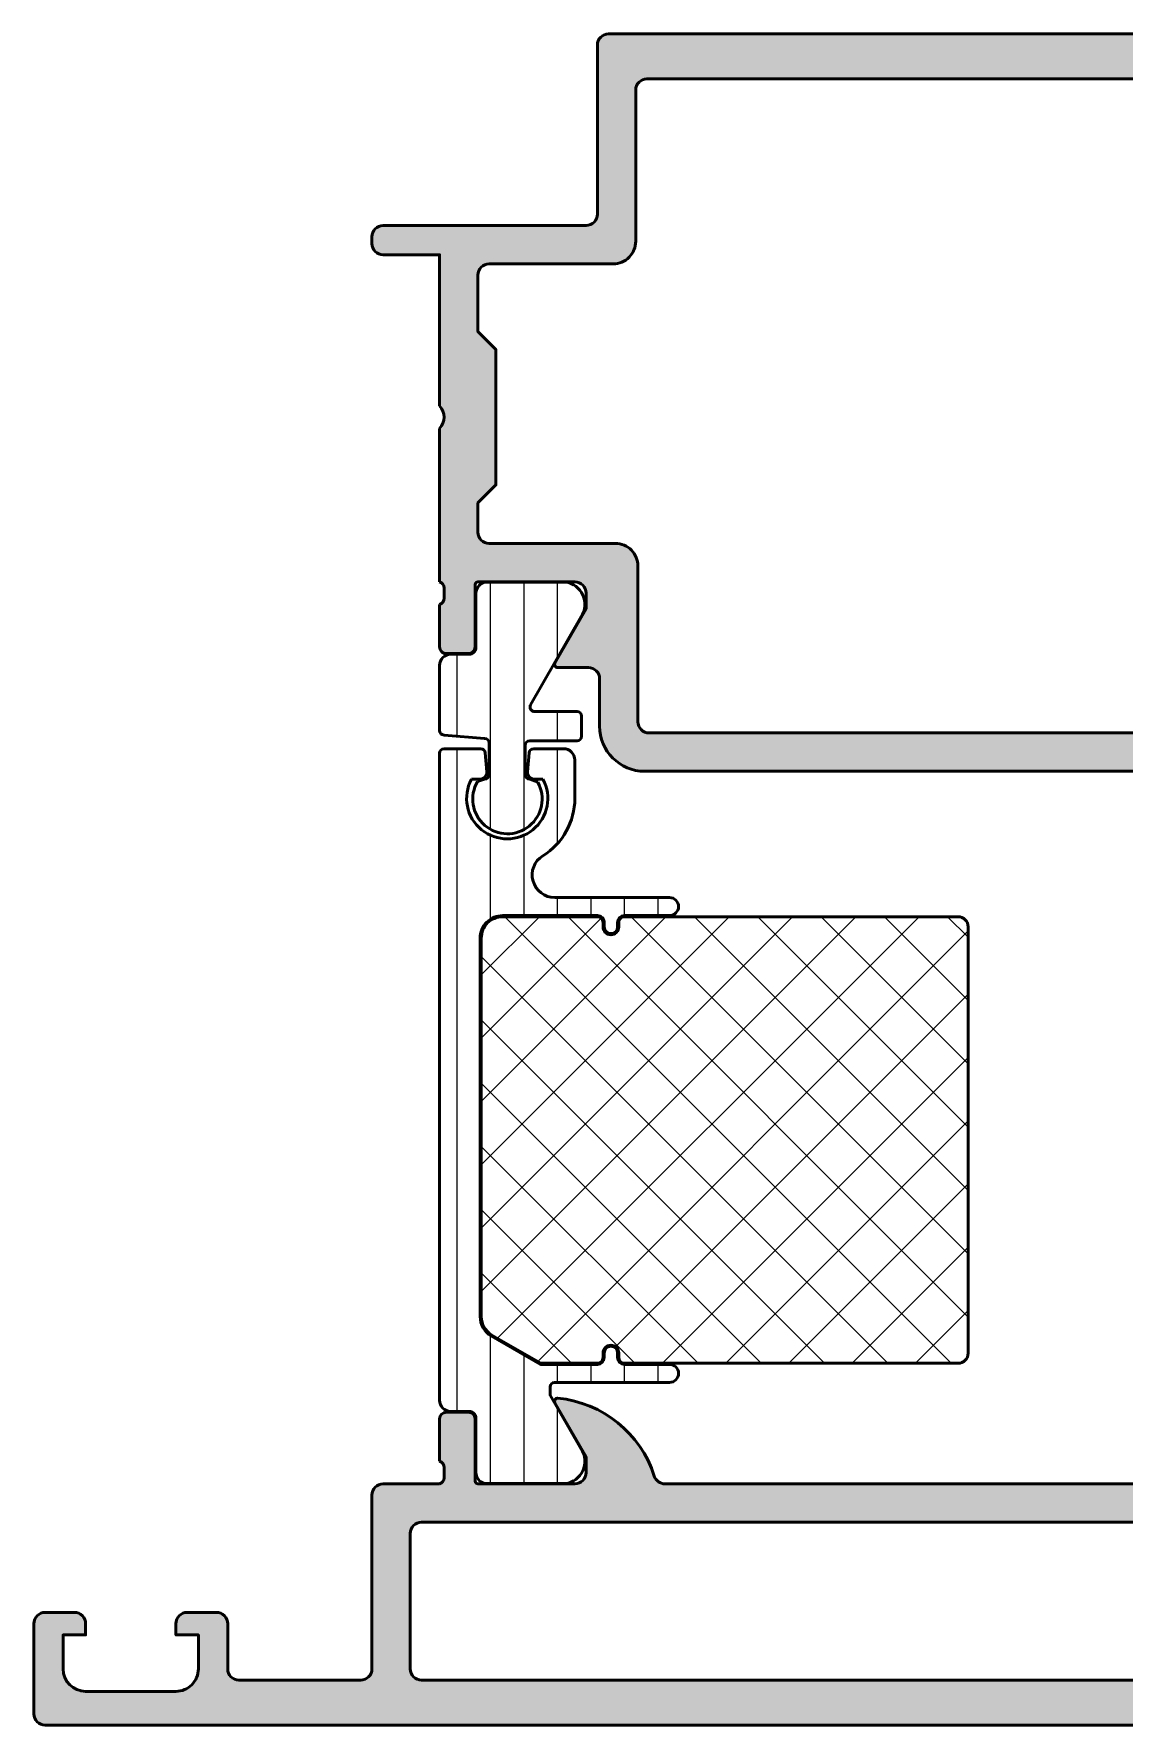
# Model space of a CAD drawing. Extents: x 5 to 103, y 0 to 75.
# Drawn here: x 5 to 53.4, y 0 to 75 of the extents above; entities that cross this region are included whole.
import ezdxf

# ---------------------------------------------------------------- set-up
doc = ezdxf.new("R2010")
doc.units = 0
for name, color, linetype, lineweight in [('0S-Alu contour', 7, 'Continuous', 50), ('0S-Alu hatch', 252, 'Continuous', 25), ('0S-Plastic contour', 254, 'Continuous', 50), ('0S-Plastic hatch', 253, 'Continuous', 25), ('0S-PT contour', 91, 'Continuous', 50), ('0S-PT hatch', 103, 'Continuous', 25)]:
    doc.layers.add(name, color=color, linetype=linetype, lineweight=lineweight)
pattern_1 = [(90, (0, 0), (-1.4859, 0), [])]

# ---------------------------------------------------------------- blocks, each defined once
blk = doc.blocks.new('398150__BE227CD5_5D84_443B_B00A_C9797E81A49F_')
at = {"layer": '0S-Alu hatch'}
h = blk.add_hatch(color=256, dxfattribs=at)
edge = h.paths.add_edge_path()
edge.add_line((20.00026401343152, 66.0000610314205), (20.00026401343143, 65.70002746580934))
edge.add_arc((20.50026401366356, 65.70002746581957), 0.5000000002321201, 180, 269.9982514709477)
edge.add_line((20.50024875486903, 65.20002746582028), (23.00000000000023, 65.20002746582016))
edge.add_line((23.00000000000023, 65.20002746582016), (23.00000000000034, 58.50002936000881))
edge.add_ellipse((22.47497580304791, 58.00002193737366), major_axis=(-0.7250226410780467, 0), ratio=1, start_angle=136.3989482371621, end_angle=223.6019249855907, ccw=False)
edge.add_line((23.00000762035856, 57.50002251648674), (22.99999999875553, 50.69907560280582))
edge.add_ellipse((22.92116355221252, 50.43155501081272), major_axis=(-0.2788950563274118, 0), ratio=1, start_angle=178.8354106259032, end_angle=253.58012358051332, ccw=False)
edge.add_line((23.20000099875554, 50.42588660281435), (23.20000099875553, 49.97229260281433))
edge.add_ellipse((22.92113290311233, 49.96663194333727), major_axis=(-0.2789255417371754, 0), ratio=1, start_angle=106.42459455535851, end_angle=181.1628700728862, ccw=False)
edge.add_line((22.99999999875553, 49.69908860281432), (22.99999999875553, 47.81907760280581))
edge.add_arc((23.29999999875552, 47.81907760280581), 0.2999999999999971, 180, 270.0000000000027)
edge.add_line((23.29999999875554, 47.5190776028058), (24.27997431779832, 47.51907760280581))
edge.add_arc((24.27997431779831, 47.81907760280581), 0.3000000000000043, 270.0000000000027, 360)
edge.add_line((24.57997431779831, 47.81907760280581), (24.5799743177983, 50.57907560280581))
edge.add_ellipse((24.69997431774082, 50.5790756028058), major_axis=(-0.119999999942511, 0), ratio=1, start_angle=270.0000000000017, end_angle=360, ccw=False)
edge.add_line((24.69997431774081, 50.69907560274831), (29.00000000000031, 50.69909644331673))
edge.add_ellipse((29.00001032011099, 50.19910676342771), major_axis=(-0.499989679995526, 0), ratio=1, start_angle=179.9988173777202, end_angle=270.0011826219806, ccw=False)
edge.add_line((29.5, 50.19909644331712), (29.49999999999988, 49.49908423628645))
edge.add_line((29.49999999999988, 49.49908423628645), (28.11175537109273, 47.0945737382387))
edge.add_arc((28.23870596663835, 47.03788335172176), 0.1390332824644127, 155.9366245846284, 266.6097434881934)
edge.add_line((28.2304840087885, 46.89909339155913), (29.59999999875592, 46.89909339155874))
edge.add_ellipse((29.59999999875615, 46.39909339155977), major_axis=(-0.4999999999989626, 0), ratio=1, start_angle=180, end_angle=270.0000000000257, ccw=False)
edge.add_line((30.0999999987551, 46.39909339155979), (30.09999999875603, 44.29876862816139))
edge.add_arc((32.09999999875595, 44.29876862816107), 1.999999999999914, 180, 269.9999999999878)
edge.add_line((32.09999999875552, 42.29876862816116), (68.70000305175542, 42.29876862816077))
edge.add_arc((68.70000305175614, 44.29876862816139), 2.000000000000618, 269.9999999999793, 360)
edge.add_line((70.70000305175677, 44.29876862816139), (70.70000305175678, 46.39909339155868))
edge.add_ellipse((71.20000305175648, 46.39909339155897), major_axis=(-0.4999999999997016, 0), ratio=1, start_angle=270.0000000000456, end_angle=360, ccw=False)
edge.add_line((71.2000030517561, 46.89909339155867), (72.56953430175744, 46.89909339155879))
edge.add_arc((72.56129753257002, 47.0378923476637), 0.1390431392858264, 273.3961299493295, 384.0575019778553)
edge.add_line((72.68826293945314, 47.09457373823826), (71.30001831054585, 49.49908423628612))
edge.add_line((71.30001831054585, 49.49908423628612), (71.30001831054632, 50.19909644332698))
edge.add_ellipse((71.8000030538529, 50.19911170350254), major_axis=(-0.4999847435394639, 0), ratio=1, start_angle=-90.00699432660087, end_angle=0.0017487408159126971, ccw=False)
edge.add_line((71.80006408900441, 50.6990964433166), (76.10002873271398, 50.69907560274825))
edge.add_ellipse((76.10002873271398, 50.57907560274824), major_axis=(-0.1200000000000116, 0), ratio=1, start_angle=180, end_angle=270, ccw=False)
edge.add_line((76.22002873271398, 50.57907560274824), (76.22002873271398, 47.81907760274824))
edge.add_arc((76.52002873271398, 47.81907760274823), 0.2999999999999943, 180, 270)
edge.add_line((76.52002873271398, 47.51907760274824), (77.50000305175676, 47.51907760274824))
edge.add_arc((77.50000305175676, 47.81907760274825), 0.3000000000000078, 270, 360)
edge.add_line((77.80000305175678, 47.81907760274825), (77.80000305175678, 49.69908860275676))
edge.add_ellipse((77.87887014739992, 49.96663194327969), major_axis=(-0.2789255417371315, 0), ratio=1, start_angle=-1.1628700728924741, end_angle=73.57540544464848, ccw=False)
edge.add_line((77.60000205175677, 49.97229260275678), (77.60000205175677, 50.42588660275676))
edge.add_ellipse((77.87883949829981, 50.43155501075514), major_axis=(-0.2788950563274235, 0), ratio=1, start_angle=-73.58012358050843, end_angle=1.16458937409692, ccw=False)
edge.add_line((77.80000305175678, 50.69907560274824), (77.80000305175827, 59.50001525878855))
edge.add_arc((76.80000305164091, 59.50001525878811), 1.000000000117344, 0, 90.00087426481868)
edge.add_line((76.79998779284129, 60.50001525878903), (76.30000305175736, 60.50001525878889))
edge.add_line((76.30000305175736, 60.50001525878889), (76.30000305175794, 58.0000152587889))
edge.add_ellipse((75.29991565428485, 58.00010265625124), major_axis=(-1.000087401291919, 0), ratio=1, start_angle=90.00501389831152, end_angle=179.9949929319336, ccw=False)
edge.add_line((75.30000317096703, 57.00001525878857), (73.99995434284199, 57.00001525878892))
edge.add_ellipse((74.00001314057084, 58.00007405651765), major_axis=(-1.000058799457211, 0), ratio=1, start_angle=0.0033686637580103707, end_angle=89.99663133636528, ccw=False)
edge.add_line((72.99995434284212, 58.00001525878665), (72.99995434284197, 65.00001526018417))
edge.add_ellipse((73.52492478227374, 65.4999836617555), major_axis=(-0.7249568020558169, 0), ratio=1, start_angle=-43.60785378749159, end_angle=43.602621782706706, ccw=False)
edge.add_line((73.00000000000021, 65.99999999929067), (72.99999999999945, 71.9999999999992))
edge.add_ellipse((74.00005492741286, 71.99994507258641), major_axis=(-1.000054928921843, 0), ratio=1, start_angle=270.00314693606, end_angle=359.99685306376585, ccw=False)
edge.add_line((74.00000000000036, 72.99999999999982), (75.30000305175837, 72.9999999999993))
edge.add_ellipse((75.29997722375062, 71.9999741719921), major_axis=(-1.00002582834073, 0), ratio=1, start_angle=180.0014797973691, end_angle=269.9985202023832, ccw=False)
edge.add_line((76.30000305175781, 71.99999999999554), (76.30000305175724, 70.49999999999977))
edge.add_line((76.30000305175724, 70.49999999999977), (76.89999389648327, 70.50000000000027))
edge.add_line((76.89999389648327, 70.50000000000027), (78.00000000000045, 71.6000061035143))
edge.add_line((78.00000000000045, 71.6000061035143), (78, 74.99999999999991))
edge.add_line((78, 74.99999999999991), (30.5002640134316, 74.99999999999973))
edge.add_arc((30.50028493701999, 74.49997907641107), 0.5000209240264388, 90.00239756628012, 179.9976024336429)
edge.add_line((30.00026401343133, 74.50000000000011), (30.00026401343132, 66.99999999999993))
edge.add_ellipse((29.50029453007858, 66.99996948055868), major_axis=(-0.4999694842842396, 0), ratio=1, start_angle=89.9930054588259, end_angle=180.0034974838206, ccw=False)
edge.add_line((29.50023349491744, 66.49999999999997), (20.50026401342632, 66.49999999999923))
edge.add_arc((20.50026401343115, 65.99999999627431), 0.5000000037249209, 90.00000000055367, 179.993005887432)
edge = h.paths.add_edge_path()
edge.add_ellipse((32.20029758276723, 72.499987792968), major_axis=(-0.5000305185099218, 0), ratio=1, start_angle=270.00349684403585, end_angle=359.99650315784504, ccw=False)
edge.add_line((32.20026706518374, 73.00001831054665), (70.80001220309043, 72.99998779317873))
edge.add_ellipse((70.80004272253701, 72.50001830961585), major_axis=(-0.499969484494379, 0), ratio=1, start_angle=179.9930054594119, end_angle=270.0034974844233, ccw=False)
edge.add_line((71.3000122033059, 72.49995727445986), (71.30001220703129, 56.8000106811515))
edge.add_arc((72.80001220703072, 56.8000106811515), 1.499999999999431, 180, 270.0000000000005)
edge.add_line((72.80001220703073, 55.30001068115208), (75.3000030517578, 55.30001068115208))
edge.add_ellipse((75.30000305175776, 54.80001068115246), major_axis=(-0.4999999999996101, 0), ratio=1, start_angle=180, end_angle=269.9999999999951, ccw=False)
edge.add_line((75.80000305175736, 54.80001068115242), (75.80000305175713, 52.89909644331646))
edge.add_ellipse((75.30000305175753, 52.89909644331646), major_axis=(-0.499999999999595, 0), ratio=1, start_angle=90.00000000000807, end_angle=180, ccw=False)
edge.add_line((75.3000030517576, 52.39909644331686), (70.00092949662229, 52.39909644331677))
edge.add_arc((70.0009274475944, 51.39818730625994), 1.000909137058925, 89.99988270598647, 180.0001172906019)
edge.add_line((69.00001831053758, 51.39818525722986), (69.00000305175676, 44.49874116234029))
edge.add_ellipse((68.49999232068394, 44.49878241257775), major_axis=(-0.5000107327743628, 0), ratio=1, start_angle=90.0012296638372, end_angle=179.9952731724382, ccw=False)
edge.add_line((68.50000305175561, 43.99877167991855), (32.29999795146663, 43.99877167991837))
edge.add_ellipse((32.30000868249468, 44.49878036523894), major_axis=(-0.5000086854357254, 0), ratio=1, start_angle=0.004726827561796654, end_angle=89.9987703361254, ccw=False)
edge.add_line((31.79999999876049, 44.49873911517028), (31.79998473998023, 51.39909744789301))
edge.add_arc((30.80001000428273, 51.3990762505277), 0.9999747359221768, 0.0012145502538139, 90.0014491386028)
edge.add_line((30.79998471268178, 52.39905098613004), (25.20000326079588, 52.4003497470638))
edge.add_ellipse((25.20000326079586, 52.90034974706365), major_axis=(-0.4999999999998508, 0), ratio=1, start_angle=0, end_angle=90.00000000000318, ccw=False)
edge.add_line((24.70000326079599, 52.9003497470636), (24.70000326079591, 54.20001458147684))
edge.add_line((24.70000326079591, 54.20001458147684), (25.50000762035859, 55.00001894103898))
edge.add_line((25.50000762035859, 55.00001894103898), (25.50000762035862, 61.00002493940139))
edge.add_line((25.50000762035862, 61.00002493940139), (24.70000326079619, 61.80002929896392))
edge.add_line((24.70000326079619, 61.80002929896392), (24.70001455071077, 64.30001325213192))
edge.add_ellipse((25.20001455071042, 64.30001220703029), major_axis=(-0.5000000000007426, 0), ratio=1, start_angle=270.00000000014654, end_angle=359.9998802401752, ccw=False)
edge.add_line((25.20001455070914, 64.80001220703103), (30.70026706512218, 64.8000122069622))
edge.add_arc((30.70027874519627, 65.80000052695526), 0.9999883200612565, 269.9993307732334, 360.000669226757)
edge.add_line((31.70026706518931, 65.80001220703147), (31.70026706518858, 72.50001831053508))
at = {"layer": '0S-Alu contour', "color": 7}
for points in [[(30.00026401343133, 74.50000000000011), (30.00026401343132, 66.99999999999993)], [(76.30000305175781, 71.99999999999554), (76.30000305175724, 70.49999999999977), (76.89999389648327, 70.50000000000027), (78.00000000000045, 71.6000061035143), (78, 74.99999999999991), (30.5002640134316, 74.99999999999973)], [(32.20026706518374, 73.00001831054665), (70.80001220309043, 72.99998779317873)], [(31.70026706518931, 65.80001220703147), (31.70026706518858, 72.50001831053508)], [(29.50023349491744, 66.49999999999997), (20.50026401342632, 66.49999999999923)], [(20.00026401343152, 66.0000610314205), (20.00026401343143, 65.70002746580934)], [(20.50024875486903, 65.20002746582028), (23.00000000000023, 65.20002746582016), (23.00000000000034, 58.50002936000881)], [(25.20001455070914, 64.80001220703103), (30.70026706512218, 64.8000122069622)], [(24.70000326079599, 52.9003497470636), (24.70000326079591, 54.20001458147684), (25.50000762035859, 55.00001894103898), (25.50000762035862, 61.00002493940139), (24.70000326079619, 61.80002929896392), (24.70001455071077, 64.30001325213192)], [(23.00000762035856, 57.50002251648674), (22.99999999875553, 50.69907560280582)], [(30.79998471268178, 52.39905098613004), (25.20000326079588, 52.4003497470638)], [(31.79999999876049, 44.49873911517028), (31.79998473998023, 51.39909744789301)], [(23.20000099875554, 50.42588660281435), (23.20000099875553, 49.97229260281433)], [(24.57997431779831, 47.81907760280581), (24.5799743177983, 50.57907560280581)], [(24.69997431774081, 50.69907560274831), (29.00000000000031, 50.69909644331673)], [(22.99999999875553, 49.69908860281432), (22.99999999875553, 47.81907760280581)], [(29.5, 50.19909644331712), (29.49999999999988, 49.49908423628645), (28.11175537109273, 47.0945737382387)], [(23.29999999875554, 47.5190776028058), (24.27997431779832, 47.51907760280581)], [(28.2304840087885, 46.89909339155913), (29.59999999875592, 46.89909339155874)], [(30.0999999987551, 46.39909339155979), (30.09999999875603, 44.29876862816139)], [(68.50000305175561, 43.99877167991855), (32.29999795146663, 43.99877167991837)], [(32.09999999875552, 42.29876862816116), (68.70000305175542, 42.29876862816077)]]:
    blk.add_lwpolyline(points, dxfattribs=at)
for centre, radius, start, end in [((30.50028493701999, 74.49997907641107), 0.5000209240264388, 90.00239756628012, 179.9976024336429), ((20.50026401343115, 65.99999999627431), 0.5000000037249209, 90.00000000055367, 179.993005887432), ((20.50026401366356, 65.70002746581957), 0.5000000002321201, 180, 269.9982514709477), ((30.70027874519627, 65.80000052695526), 0.9999883200612565, 269.9993307732334, 0.0006692267570559), ((30.80001000428273, 51.3990762505277), 0.9999747359221768, 0.0012145502538139, 90.0014491386028), ((23.29999999875552, 47.81907760280581), 0.2999999999999971, 180, 270.0000000000027), ((24.27997431779831, 47.81907760280581), 0.3000000000000043, 270.0000000000027, 0), ((28.23870596663835, 47.03788335172176), 0.1390332824644127, 155.9366245846284, 266.6097434881934), ((32.09999999875595, 44.29876862816107), 1.999999999999914, 180, 269.9999999999878)]:
    blk.add_arc(centre, radius, start, end, dxfattribs=at)
at = {"layer": '0S-Alu contour', "color": 7, "extrusion": (0, 0, -1)}
for centre, radius, start, end in [((-32.20029758276723, 72.499987792968), 0.5000305185099218, 0.003496842154942, 89.99650315596416), ((-29.50029453007858, 66.99996948055868), 0.4999694842842396, 179.9965025161794, 270.0069945411741), ((-25.20001455071042, 64.30001220703029), 0.5000000000007426, 0.0001197598248263, 89.99999999985344), ((-22.47497580304791, 58.00002193737366), 0.7250226410780467, 136.3980750144093, 223.6010517628379), ((-25.20000326079586, 52.90034974706365), 0.4999999999998508, 269.9999999999968, 0), ((-22.92116355221252, 50.43155501081272), 0.2788950563274118, 106.4198764194867, 181.1645893740969), ((-24.69997431774082, 50.5790756028058), 0.119999999942511, 0, 89.99999999999831), ((-29.00001032011099, 50.19910676342771), 0.499989679995526, 89.99881737801938, 180.0011826222798), ((-22.92113290311233, 49.96663194333727), 0.2789255417371754, 178.8371299271138, 253.5754054446415), ((-29.59999999875615, 46.39909339155977), 0.4999999999989626, 89.99999999997434, 180), ((-32.30000868249468, 44.49878036523894), 0.5000086854357254, 270.0012296638746, 359.9952731724382)]:
    blk.add_arc(centre, radius, start, end, dxfattribs=at)
blk = doc.blocks.new('284683__8B90F29C_3190_4633_B535_86BAB5C38023___64503A20_E219_4290_AE89_2E7B5799825A_')
at = {"layer": '0S-Plastic hatch'}
h = blk.add_hatch(dxfattribs=at)
h.set_pattern_fill('ANSI31', color=256, scale=0.4680000000000001, angle=45, style=0)
h.set_pattern_definition(pattern_1)
edge = h.paths.add_edge_path()
edge.add_line((22.99996948242178, 46.99000289441434), (22.99996948242178, 44.10749724866238))
edge.add_arc((23.20037349366977, 44.10788902240662), 0.2004043941907311, 180.1120085038914, 269.8836202750908)
edge.add_line((23.19996643066396, 43.90748504163113), (24.99996948242177, 43.749983820928))
edge.add_ellipse((24.9995652249761, 43.54958264549861), major_axis=(-0.2004015831713085, 0), ratio=1, start_angle=180.1112080115199, end_angle=269.8844207674584, ccw=False)
edge.add_line((25.19996643066396, 43.54997161389674), (25.19996643066396, 42.14997581006374))
edge.add_ellipse((24.99956244046832, 42.15036757813821), major_axis=(-0.2004043731273366, 0), ratio=1, start_angle=90.11419246348919, end_angle=179.8879931053353, ccw=False)
edge.add_line((24.99996185302725, 41.9499636030325), (24.68817892375893, 41.85180262913974))
edge.add_arc((26.01004976424742, 41.0643418485634), 1.538647782918374, 149.2170288686111, 389.0626318902398)
edge.add_line((27.35496520996081, 41.81176371321626), (26.99996948242178, 41.9499636030325))
edge.add_ellipse((27.00036607425718, 42.15036475752227), major_axis=(-0.2004015469149841, 0), ratio=1, start_angle=0.11120204489219532, end_angle=89.8866123862843, ccw=False)
edge.add_line((26.79996490478506, 42.14997581006374), (26.79996490478506, 43.44999602795925))
edge.add_ellipse((27.00032706946264, 43.44961552428631), major_axis=(-0.200362525980616, 0), ratio=1, start_angle=270.1044375530914, end_angle=359.89119089237767, ccw=False)
edge.add_line((26.99996185302725, 43.64997771741238), (29.09996032714835, 43.64997771741238))
edge.add_arc((29.09956373531296, 43.85037887190214), 0.2004015469149663, 270.1133876137158, 359.8887979551078)
edge.add_line((29.29996490478506, 43.84998992444361), (29.29996490478506, 44.74998382092801))
edge.add_arc((29.09954278119066, 44.74957392014649), 0.2004225427558994, 0.1171804371410508, 89.88063399403912)
edge.add_line((29.09996032714834, 44.94999602795926), (27.21239518426612, 44.94999602795926))
edge.add_ellipse((27.21239518426611, 45.14999602795926), major_axis=(-0.2000000000000028, 0), ratio=1, start_angle=-29.879840183826104, end_angle=90.00000000000102, ccw=False)
edge.add_line((27.03898076611451, 45.24963256531951), (29.28545098052124, 49.15954689441433))
edge.add_arc((28.44419833152989, 49.70018181969148), 0.9999960709244813, 327.2729839001592, 441.8183919481002)
edge.add_line((28.58650898052125, 50.68999989441434), (25.1099674824215, 50.69000000000021))
edge.add_arc((25.10996484279643, 50.19000402256159), 0.4999959774455975, 89.99969751881494, 180.0003024817733)
edge.add_line((24.6099688653578, 50.19000138293139), (24.6103008100157, 47.79004449382738))
edge.add_ellipse((24.31030081288525, 47.79000300000021), major_axis=(-0.3000000000000154, 0), ratio=1, start_angle=90.00000746561977, end_angle=180.0079247372928, ccw=False)
edge.add_line((24.31030085197515, 47.4900030000002), (23.49996941727197, 47.49000289441433))
edge.add_arc((23.49996948242178, 46.99000289441434), 0.5, 90.00000746561778, 180)
at = {"layer": '0S-Plastic contour', "color": 7}
for points in [[(28.58650898052125, 50.68999989441434), (25.1099674824215, 50.69000000000021)], [(24.6099688653578, 50.19000138293139), (24.6103008100157, 47.79004449382738)], [(27.03898076611451, 45.24963256531951), (29.28545098052124, 49.15954689441433)], [(24.31030085197515, 47.4900030000002), (23.49996941727197, 47.49000289441433)], [(22.99996948242178, 46.99000289441434), (22.99996948242178, 44.10749724866238)], [(29.09996032714834, 44.94999602795926), (27.21239518426612, 44.94999602795926)], [(29.29996490478506, 43.84998992444361), (29.29996490478506, 44.74998382092801)], [(23.19996643066396, 43.90748504163113), (24.99996948242177, 43.749983820928)], [(25.19996643066396, 43.54997161389674), (25.19996643066396, 42.14997581006374)], [(26.99996185302725, 43.64997771741238), (29.09996032714835, 43.64997771741238)], [(26.79996490478506, 42.14997581006374), (26.79996490478506, 43.44999602795925)], [(24.99996185302725, 41.9499636030325), (24.68817892375893, 41.85180262913974)], [(27.35496520996081, 41.81176371321626), (26.99996948242178, 41.9499636030325)]]:
    blk.add_lwpolyline(points, dxfattribs=at)
for centre, radius, start, end in [((25.10996484279643, 50.19000402256159), 0.4999959774455975, 89.99969751881494, 180.0003024817733), ((28.44419833152989, 49.70018181969148), 0.9999960709244813, 327.2729839001592, 81.81839194810021), ((23.49996948242178, 46.99000289441434), 0.5, 90.00000746561778, 180), ((29.09954278119066, 44.74957392014649), 0.2004225427558994, 0.1171804371410508, 89.88063399403912), ((23.20037349366977, 44.10788902240662), 0.2004043941907311, 180.1120085038914, 269.8836202750908), ((29.09956373531296, 43.85037887190214), 0.2004015469149663, 270.1133876137158, 359.8887979551078), ((26.01004976424742, 41.0643418485634), 1.538647782918374, 149.2170288686111, 29.06263189023981)]:
    blk.add_arc(centre, radius, start, end, dxfattribs=at)
at = {"layer": '0S-Plastic contour', "color": 7, "extrusion": (0, 0, -1)}
for centre, radius, start, end in [((-24.31030081288525, 47.79000300000021), 0.3000000000000154, 179.9920752627072, 269.9999925343802), ((-27.21239518426611, 45.14999602795926), 0.2000000000000028, 269.999999999999, 29.87984018382617), ((-24.9995652249761, 43.54958264549861), 0.2004015831713085, 90.1155792325416, 179.8887919884801), ((-27.00032706946264, 43.44961552428631), 0.200362525980616, 0.1088091076223094, 89.89556244690863), ((-24.99956244046832, 42.15036757813821), 0.2004043731273366, 180.1120068946648, 269.8858075365108), ((-27.00036607425718, 42.15036475752227), 0.2004015469149841, 270.1133876137157, 359.8887979551078)]:
    blk.add_arc(centre, radius, start, end, dxfattribs=at)
blk = doc.blocks.new('284683__E0001336_C5BB_4338_B79D_D0490E24EF05___F64F37DA_EC9A_44CD_A335_EDD58C76E3D9_')
at = {"layer": '0S-Plastic hatch'}
h = blk.add_hatch(dxfattribs=at)
h.set_pattern_fill('ANSI31', color=256, scale=0.4680000000000001, angle=45, style=0)
h.set_pattern_definition(pattern_1)
edge = h.paths.add_edge_path()
edge.add_line((22.99996337890298, 43.09995264472375), (22.99996949735026, 14.4099968933767))
edge.add_arc((23.49996949735027, 14.40999700000718), 0.4999999999999983, 180.0000121943268, 269.9999999999984)
edge.add_line((23.49996949735025, 13.90999700000718), (24.3103008157551, 13.90999700000718))
edge.add_ellipse((24.31030081575511, 13.60999700000719), major_axis=(-0.2999999999999847, 0), ratio=1, start_angle=180, end_angle=270.00000000000205, ccw=False)
edge.add_line((24.6103008157551, 13.60999700000718), (24.60996886535807, 11.20999861707087))
edge.add_arc((25.10996484279667, 11.20999597744579), 0.4999959774455815, 179.9996975182267, 270.0003024811883)
edge.add_line((25.10996748242177, 10.71000000000718), (28.58650898052123, 10.71000000000718))
edge.add_arc((28.44419833152989, 11.69981807473003), 0.9999960709244718, 278.181608051899, 392.7270160998406)
edge.add_line((29.28545098052124, 12.24045300000718), (27.8999725341796, 14.64017239078969))
edge.add_line((27.8999725341796, 14.64017239078969), (27.8999725341796, 14.99996490500277))
edge.add_ellipse((28.09997253417959, 14.99996490500283), major_axis=(-0.1999999999999886, 0), ratio=1, start_angle=270.00000000001626, end_angle=360, ccw=False)
edge.add_line((28.09997253417953, 15.19996490500282), (33.19996032714835, 15.19996490500284))
edge.add_arc((33.19996032714835, 15.5999588014872), 0.3999938964843608, 270, 450)
edge.add_line((33.19996032714835, 15.99995269797157), (31.19995727539049, 15.99995269797168))
edge.add_ellipse((31.19995727539051, 16.29995269797166), major_axis=(-0.2999999999999794, 0), ratio=1, start_angle=0, end_angle=89.99999999999528, ccw=False)
edge.add_line((30.89995727539053, 16.29995269797166), (30.89995727539053, 16.4999526979716))
edge.add_arc((30.59996185302725, 16.49995269797148), 0.2999954223632812, 0, 180)
edge.add_line((30.29996643066397, 16.49995269797148), (30.29996643066397, 16.29995269797164))
edge.add_ellipse((29.99996643066385, 16.29995269797158), major_axis=(-0.300000000000125, 0), ratio=1, start_angle=90.00000000001091, end_angle=180, ccw=False)
edge.add_line((29.99996643066391, 15.99995269797145), (27.4737487792969, 15.99995269797156))
edge.add_line((27.4737487792969, 15.99995269797156), (25.30004577636714, 17.25468444556629))
edge.add_ellipse((25.8000520520856, 18.12079275910165), major_axis=(-1.000074940458416, 0), ratio=1, start_angle=0.0011141101646217066, end_angle=60.002063636111586, ccw=False)
edge.add_line((24.79997711181625, 18.12077331275383), (24.79996450176122, 34.8999760309024))
edge.add_ellipse((25.79996450176073, 34.89997711203409), major_axis=(-1.00000000000009, 0), ratio=1, start_angle=-89.99999999999488, end_angle=6.194420529936906e-05, ccw=False)
edge.add_line((25.79996450176064, 35.89997711203418), (29.99996643066391, 35.89997711203395))
edge.add_ellipse((29.99996643066398, 35.59997711203396), major_axis=(-0.2999999999999971, 0), ratio=1, start_angle=180, end_angle=270.00000000001353, ccw=False)
edge.add_line((30.29996643066397, 35.59997711203396), (30.29996643066397, 35.39997711203407))
edge.add_arc((30.59996185302725, 35.39997711203407), 0.2999954223632812, 180, 360)
edge.add_line((30.89995727539053, 35.39997711203407), (30.89995727539053, 35.59997711203394))
edge.add_ellipse((31.19995727539072, 35.59997711203388), major_axis=(-0.3000000000001854, 0), ratio=1, start_angle=270.0000000000007, end_angle=360, ccw=False)
edge.add_line((31.19995727539072, 35.89997711203407), (33.19996032714835, 35.89997711203398))
edge.add_arc((33.19996032714835, 36.2999710085184), 0.3999938964844105, 270, 450)
edge.add_line((33.19996032714835, 36.69996490500281), (28.10715342860033, 36.69996490500281))
edge.add_ellipse((28.10715342860031, 37.69996490500276), major_axis=(-0.999999999999943, 0), ratio=1, start_angle=-58.211669356389905, end_angle=90.00000000000102, ccw=False)
edge.add_arc((26.00002267645361, 41.0999649040261), 3.000000000000184, 301.7883306436116, 360.0039970867418)
edge.add_line((29.00002266915362, 41.10017419099833), (28.99996337890627, 42.79995269797152))
edge.add_arc((28.4999633789061, 42.79995269797146), 0.5000000000001564, 0, 90.00000000000487)
edge.add_line((28.49996337890606, 43.29995269797162), (27.17394800742169, 43.29995269797161))
edge.add_arc((27.17394800742169, 43.09995269797162), 0.2000000000000032, 90, 174.999843447359)
edge.add_line((26.97470911543224, 43.1173843909134), (26.90110504091876, 42.27611244441566))
edge.add_arc((27.19996337890301, 42.24996490500294), 0.3000000000000682, 174.9998434473521, 270.0000000000027)
edge.add_line((27.19996337890302, 41.94996490500287), (27.58668584119277, 41.94996490500281))
edge.add_ellipse((26.0000226764538, 41.09996490402614), major_axis=(-1.799999999999962, 0), ratio=1, start_angle=-28.17864277579929, end_angle=208.1786427757992, ccw=False)
edge.add_line((24.41335951171482, 41.94996490500281), (24.79996337890303, 41.94996490500293))
edge.add_arc((24.79996337890309, 42.24996490500298), 0.300000000000039, 269.9999999999891, 365.0001565526376)
edge.add_line((25.0988217168873, 42.27611244441564), (25.02521764237395, 43.11738439091334))
edge.add_arc((24.82597875038428, 43.09995269797141), 0.2000000000002302, 5.000156552674131, 90.00000000000813)
edge.add_line((24.82597875038425, 43.29995269797165), (23.19996337890302, 43.29995269797164))
edge.add_arc((23.19996337890301, 43.09995269797161), 0.2000000000000384, 89.99999999999594, 179.9999847272327)
at = {"layer": '0S-Plastic contour', "color": 7}
for points in [[(22.99996337890298, 43.09995264472375), (22.99996949735026, 14.4099968933767)], [(24.82597875038425, 43.29995269797165), (23.19996337890302, 43.29995269797164)], [(25.0988217168873, 42.27611244441564), (25.02521764237395, 43.11738439091334)], [(26.97470911543224, 43.1173843909134), (26.90110504091876, 42.27611244441566)], [(28.49996337890606, 43.29995269797162), (27.17394800742169, 43.29995269797161)], [(29.00002266915362, 41.10017419099833), (28.99996337890627, 42.79995269797152)], [(24.41335951171482, 41.94996490500281), (24.79996337890303, 41.94996490500293)], [(27.19996337890302, 41.94996490500287), (27.58668584119277, 41.94996490500281)], [(33.19996032714835, 36.69996490500281), (28.10715342860033, 36.69996490500281)], [(25.79996450176064, 35.89997711203418), (29.99996643066391, 35.89997711203395)], [(30.29996643066397, 35.59997711203396), (30.29996643066397, 35.39997711203407)], [(30.89995727539053, 35.39997711203407), (30.89995727539053, 35.59997711203394)], [(31.19995727539072, 35.89997711203407), (33.19996032714835, 35.89997711203398)], [(24.79997711181625, 18.12077331275383), (24.79996450176122, 34.8999760309024)], [(29.99996643066391, 15.99995269797145), (27.4737487792969, 15.99995269797156), (25.30004577636714, 17.25468444556629)], [(30.29996643066397, 16.49995269797148), (30.29996643066397, 16.29995269797164)], [(30.89995727539053, 16.29995269797166), (30.89995727539053, 16.4999526979716)], [(33.19996032714835, 15.99995269797157), (31.19995727539049, 15.99995269797168)], [(28.09997253417953, 15.19996490500282), (33.19996032714835, 15.19996490500284)], [(29.28545098052124, 12.24045300000718), (27.8999725341796, 14.64017239078969), (27.8999725341796, 14.99996490500277)], [(23.49996949735025, 13.90999700000718), (24.3103008157551, 13.90999700000718)], [(24.6103008157551, 13.60999700000718), (24.60996886535807, 11.20999861707087)], [(25.10996748242177, 10.71000000000718), (28.58650898052123, 10.71000000000718)]]:
    blk.add_lwpolyline(points, dxfattribs=at)
for centre, radius, start, end in [((23.19996337890301, 43.09995269797161), 0.2000000000000384, 89.99999999999594, 179.9999847272327), ((24.82597875038428, 43.09995269797141), 0.2000000000002302, 5.000156552674131, 90.00000000000813), ((27.17394800742169, 43.09995269797162), 0.2000000000000032, 90, 174.999843447359), ((28.4999633789061, 42.79995269797146), 0.5000000000001564, 0, 90.00000000000487), ((24.79996337890309, 42.24996490500298), 0.300000000000039, 269.9999999999891, 5.000156552637641), ((27.19996337890301, 42.24996490500294), 0.3000000000000682, 174.9998434473521, 270.0000000000027), ((26.00002267645361, 41.0999649040261), 3.000000000000184, 301.7883306436116, 0.0039970867418171), ((33.19996032714835, 36.2999710085184), 0.3999938964844105, 270, 90), ((30.59996185302725, 35.39997711203407), 0.2999954223632812, 180, 0), ((30.59996185302725, 16.49995269797148), 0.2999954223632812, 0, 180), ((33.19996032714835, 15.5999588014872), 0.3999938964843608, 270, 90), ((23.49996949735027, 14.40999700000718), 0.4999999999999983, 180.0000121943268, 269.9999999999984), ((28.44419833152989, 11.69981807473003), 0.9999960709244718, 278.181608051899, 32.72701609984063), ((25.10996484279667, 11.20999597744579), 0.4999959774455815, 179.9996975182267, 270.0003024811883)]:
    blk.add_arc(centre, radius, start, end, dxfattribs=at)
at = {"layer": '0S-Plastic contour', "color": 7, "extrusion": (0, 0, -1)}
for centre, radius, start, end in [((-26.0000226764538, 41.09996490402614), 1.799999999999962, 151.8213572242008, 28.1786427757992), ((-28.10715342860031, 37.69996490500276), 0.999999999999943, 269.999999999999, 58.21166935638991), ((-25.79996450176073, 34.89997711203409), 1.00000000000009, 359.9999380557947, 89.99999999999491), ((-29.99996643066398, 35.59997711203396), 0.2999999999999971, 89.99999999998644, 180), ((-31.19995727539072, 35.59997711203388), 0.3000000000001854, 0, 89.99999999999935), ((-25.8000520520856, 18.12079275910165), 1.000074940458416, 299.9979363638884, 359.9988858898354), ((-29.99996643066385, 16.29995269797158), 0.300000000000125, 180, 269.9999999999891), ((-31.19995727539051, 16.29995269797166), 0.2999999999999794, 270.0000000000047, 0), ((-28.09997253417959, 14.99996490500283), 0.1999999999999886, 0, 89.99999999998371), ((-24.31030081575511, 13.60999700000719), 0.2999999999999847, 89.99999999999797, 180)]:
    blk.add_arc(centre, radius, start, end, dxfattribs=at)
blk = doc.blocks.new('382690__D091BBBF_0391_44F0_8E00_7DAC95650E65_')
at = {"layer": '0S-PT hatch'}
h = blk.add_hatch(dxfattribs=at)
h.set_pattern_fill('ANSI37', color=256, scale=0.625, angle=90, style=0)
h.set_pattern_definition([(135, (0, 0), (-1.403165018917055, -1.403165018917055), []), (225, (0, 0), (1.403165018917055, -1.403165018917055), [])])
edge = h.paths.add_edge_path()
edge.add_line((46.44995574951174, 35.39997711203384), (46.44995574956599, 16.49995502965846))
edge.add_ellipse((45.99993359742471, 16.49997485000388), major_axis=(-0.4500221525777539, 0), ratio=1, start_angle=90.00282035246659, end_angle=179.9974765193581, ccw=False)
edge.add_line((45.99995574951162, 16.04995269797134), (31.1999572753906, 16.04995269797145))
edge.add_ellipse((31.19995727539063, 16.29995269797143), major_axis=(-0.2499999999999787, 0), ratio=1, start_angle=0, end_angle=89.99999999999511, ccw=False)
edge.add_line((30.94995727539064, 16.29995269797143), (30.94995727539064, 16.49995269797145))
edge.add_arc((30.59996185302731, 16.49995269797145), 0.3499954223633352, 0, 180)
edge.add_line((30.24996643066398, 16.49995269797145), (30.24996643066398, 16.29995269797152))
edge.add_ellipse((29.9999664306639, 16.29995269797153), major_axis=(-0.2500000000000746, 0), ratio=1, start_angle=90.0000000000008, end_angle=180, ccw=False)
edge.add_line((29.99996643066391, 16.04995269797145), (27.48714386960768, 16.04995269797145))
edge.add_line((27.48714386960768, 16.04995269797145), (25.32504421675849, 17.29798661615845))
edge.add_ellipse((25.80005124265938, 18.12079229175915), major_axis=(-0.9500741310318561, 0), ratio=1, start_angle=0.0011422939418821443, end_angle=60.00209181991471, ccw=False)
edge.add_line((24.84997711181634, 18.12077335033042), (24.84996450176119, 34.89997608495894))
edge.add_ellipse((25.79996450176063, 34.89997711203397), major_axis=(-0.9499999999999861, 0), ratio=1, start_angle=-90.00000000000188, end_angle=6.194420529936906e-05, ccw=False)
edge.add_line((25.79996450176066, 35.84997711203396), (29.999966430664, 35.84997711203396))
edge.add_ellipse((29.99996643066391, 35.59997711203389), major_axis=(-0.250000000000071, 0), ratio=1, start_angle=180, end_angle=269.999999999978, ccw=False)
edge.add_line((30.24996643066398, 35.59997711203388), (30.24996643066409, 35.39997711203395))
edge.add_arc((30.59996185302731, 35.39997711203395), 0.3499954223632216, 180, 360)
edge.add_line((30.94995727539053, 35.39997711203395), (30.94995727539053, 35.59997711203398))
edge.add_ellipse((31.19995727539051, 35.59997711203386), major_axis=(-0.2499999999999822, 0), ratio=1, start_angle=269.99999999997965, end_angle=360, ccw=False)
edge.add_line((31.1999572753906, 35.84997711203384), (45.99995341782461, 35.84997711208832))
edge.add_ellipse((45.99993359747914, 35.39995495994698), major_axis=(-0.4500221525778107, 0), ratio=1, start_angle=180.002820352431, end_angle=269.9974765194605, ccw=False)
at = {"layer": '0S-PT contour', "color": 7}
for points in [[(25.79996450176066, 35.84997711203396), (29.999966430664, 35.84997711203396)], [(30.24996643066398, 35.59997711203388), (30.24996643066409, 35.39997711203395)], [(30.94995727539053, 35.39997711203395), (30.94995727539053, 35.59997711203398)], [(31.1999572753906, 35.84997711203384), (45.99995341782461, 35.84997711208832)], [(46.44995574951174, 35.39997711203384), (46.44995574956599, 16.49995502965846)], [(24.84997711181634, 18.12077335033042), (24.84996450176119, 34.89997608495894)], [(29.99996643066391, 16.04995269797145), (27.48714386960768, 16.04995269797145), (25.32504421675849, 17.29798661615845)], [(30.24996643066398, 16.49995269797145), (30.24996643066398, 16.29995269797152)], [(30.94995727539064, 16.29995269797143), (30.94995727539064, 16.49995269797145)], [(45.99995574951162, 16.04995269797134), (31.1999572753906, 16.04995269797145)]]:
    blk.add_lwpolyline(points, dxfattribs=at)
at = {"layer": '0S-PT contour', "color": 7, "extrusion": (0, 0, -1)}
for centre, radius, start, end in [((-25.79996450176063, 34.89997711203397), 0.9499999999999861, 359.9999380557947, 90.00000000000193), ((-29.99996643066391, 35.59997711203389), 0.250000000000071, 90.00000000002198, 180), ((-31.19995727539051, 35.59997711203386), 0.2499999999999822, 0, 90.00000000002036), ((-45.99993359747914, 35.39995495994698), 0.4500221525778107, 90.00252348053951, 179.997179647569), ((-25.80005124265938, 18.12079229175915), 0.9500741310318561, 299.9979081800853, 359.9988577060581), ((-29.9999664306639, 16.29995269797153), 0.2500000000000746, 180, 269.9999999999992), ((-31.19995727539063, 16.29995269797143), 0.2499999999999787, 270.0000000000049, 0), ((-45.99993359742471, 16.49997485000388), 0.4500221525777539, 180.002523480642, 269.9971796475334)]:
    blk.add_arc(centre, radius, start, end, dxfattribs=at)
at = {"layer": '0S-PT contour', "color": 7}
for centre, radius, start, end in [((30.59996185302731, 35.39997711203395), 0.3499954223632216, 180, 0), ((30.59996185302731, 16.49995269797145), 0.3499954223633352, 0, 180)]:
    blk.add_arc(centre, radius, start, end, dxfattribs=at)
blk = doc.blocks.new('398160__D07EAF31_8A56_41E0_A071_14115BAAF5D2_')
at = {"layer": '0S-Alu hatch'}
h = blk.add_hatch(color=256, dxfattribs=at)
edge = h.paths.add_edge_path()
edge.add_line((19.99999999999988, 10.20000000000033), (19.99999999999993, 2.499954223632879))
edge.add_ellipse((19.50001288381156, 2.49998711710435), major_axis=(-0.4999871172703766, 0), ratio=1, start_angle=89.99852358593569, end_angle=179.9962305886744, ccw=False)
edge.add_line((19.50000000000025, 1.999999999999971), (14.10000610351528, 2))
edge.add_ellipse((14.09999322193948, 2.499987118423747), major_axis=(-0.4999871185896869, 0), ratio=1, start_angle=-0.0014761578452748836, end_angle=90.0014761578837, ccw=False)
edge.add_line((13.60000610351574, 2.499999999999209), (13.60000610351574, 4.499999999999886))
edge.add_arc((13.10001898576902, 4.500005252997237), 0.499987117774302, 359.9993980350857, 450.0014762355664)
edge.add_line((13.10000610351535, 4.999992370605582), (11.79998779296885, 5.000000000000227))
edge.add_arc((11.8000428965251, 4.499944896443885), 0.5000551065924163, 90.00631370657759, 179.9936862934301)
edge.add_line((11.29998779296875, 4.500000000000067), (11.29998779296875, 4))
edge.add_line((11.29998779296875, 4), (12.29998779296866, 3.999999999999886))
edge.add_line((12.29998779296866, 3.999999999999886), (12.29998779296885, 2.499999999999971))
edge.add_ellipse((11.30001886433126, 2.499968928637699), major_axis=(-0.9999689291203152, 0), ratio=1, start_angle=89.99821968674718, end_angle=180.0017803131609, ccw=False)
edge.add_line((11.29998779296873, 1.500000000000113), (7.299987792968764, 1.499999999999886))
edge.add_ellipse((7.300030971468416, 2.500043178499439), major_axis=(-1.000043179431704, 0), ratio=1, start_angle=0.00247383901108833, end_angle=89.99752616102239, ccw=False)
edge.add_line((6.299987792968863, 2.499999999999197), (6.29998779296875, 4))
edge.add_line((6.29998779296875, 4), (7.29998779296875, 4))
edge.add_line((7.29998779296875, 4), (7.29998779296875, 4.5))
edge.add_arc((6.799995227619376, 4.500007434650747), 0.499992565404641, 359.9991480391321, 450.0008519608855)
edge.add_line((6.79998779296865, 5.000000000000113), (5.500000000000341, 4.999999999999999))
edge.add_arc((5.500002740867714, 4.499997259132205), 0.5000027408753117, 90.00031407854368, 179.9996859215192)
edge.add_line((4.999999999999914, 4.49999999999903), (5, 0.4999923706056837))
edge.add_arc((5.499987117746528, 0.4999871176080123), 0.4999871177741112, 179.9993980350857, 270.0014762355551)
edge.add_line((5.500000000000099, -1.421e-13), (102.5000000000002, 0))
edge.add_arc((102.4999605299358, 0.5000394700641664), 0.5000394716219294, 270.0045225791914, 359.9954774207697)
edge.add_line((103, 0.4999999999994327), (103, 4.500000000000113))
edge.add_arc((102.499944896444, 4.499944896443992), 0.5000551065920753, 0.0063137065699082, 89.99368629343707)
edge.add_line((102.5000000000001, 5), (101.1999816894531, 5))
edge.add_arc((101.1999844303207, 4.499997259132371), 0.5000027408751412, 90.00031407856972, 179.9996859215192)
edge.add_line((100.6999816894531, 4.499999999999195), (100.6999816894531, 4))
edge.add_line((100.6999816894531, 4), (101.6999816894533, 3.999999999999886))
edge.add_line((101.6999816894533, 3.999999999999886), (101.6999816894532, 2.500000000000114))
edge.add_ellipse((100.6999618663053, 2.500019823147924), major_axis=(-1.000019823344426, 0), ratio=1, start_angle=90.0011357601885, end_angle=179.9988642393878, ccw=False)
edge.add_line((100.699981689453, 1.499999999999971), (96.69998168945325, 1.5))
edge.add_ellipse((96.7000015126009, 2.500019823147665), major_axis=(-1.000019823344139, 0), ratio=1, start_angle=0.0011357599706229848, end_angle=89.9988642398173, ccw=False)
edge.add_line((95.69998168945322, 2.500000000003737), (95.69998168945335, 4))
edge.add_line((95.69998168945335, 4), (96.69998168945312, 4))
edge.add_line((96.69998168945312, 4), (96.69998168945312, 4.5))
edge.add_arc((96.1999789485854, 4.499997259132271), 0.5000027408752407, 0.0003140784807261, 89.9996859214417)
edge.add_line((96.1999816894529, 5), (93.39999389648445, 5.000000000000227))
edge.add_arc((93.39998646183373, 4.500007434650789), 0.4999925654047121, 89.99914803911285, 180.0008519608678)
edge.add_line((92.89999389648428, 4.500000000000217), (92.89999389648412, 4.299995422363622))
edge.add_arc((93.3999839343524, 4.299985460231547), 0.4999900379675119, 179.9988584008714, 270.0011415989659)
edge.add_line((93.39999389648426, 3.799995422363281), (93.89999389648438, 3.799995422363281))
edge.add_ellipse((93.8999605088621, 3.299962034740979), major_axis=(-0.5000333887369609, 0), ratio=1, start_angle=180.0038256842582, end_angle=269.9961743157757, ccw=False)
edge.add_line((94.39999389648438, 3.299995422363575), (94.39999389648462, 2.500000000000115))
edge.add_ellipse((93.89996975672952, 2.500024139755088), major_axis=(-0.5000241403377834, 0), ratio=1, start_angle=90.00276607861281, end_angle=179.9972339216146, ccw=False)
edge.add_line((93.8999938964845, 2), (82.80022882887457, 1.999999999999885))
edge.add_line((82.80022882887457, 1.999999999999885), (76.72897028395325, 2.433654785156335))
edge.add_ellipse((76.8002187588579, 3.431103287537246), major_axis=(-0.9999899299883777, 0), ratio=1, start_angle=-0.00018791943909945985, end_angle=85.91426015697311, ccw=False)
edge.add_line((75.80022882887489, 3.431106567351014), (75.80022882884748, 8.199999999972045))
edge.add_ellipse((76.30021594662188, 8.20000525296959), major_axis=(-0.4999871178019903, 0), ratio=1, start_angle=-90.00147623553062, end_angle=0.0006019649143240713, ccw=False)
edge.add_line((76.30022882887523, 8.699992370605626), (77.30022882887513, 8.700000000000044))
edge.add_arc((77.30024171112872, 9.199987117607957), 0.4999871177738706, 269.9985237644433, 360.0006019655197)
edge.add_line((77.80022882887499, 9.19999237060748), (77.80022882887506, 10.69999999999953))
edge.add_ellipse((77.87906527541816, 10.96752059199265), major_axis=(-0.2788950563274496, 0), ratio=1, start_angle=-1.1645893740948168, end_angle=73.58012358050121, ccw=False)
edge.add_line((77.60022782887509, 10.97318899999101), (77.60022782887509, 11.42678299999102))
edge.add_ellipse((77.87909592451824, 11.43244365946809), major_axis=(-0.2789255417371294, 0), ratio=1, start_angle=-73.57540544464541, end_angle=1.1628700728887225, ccw=False)
edge.add_line((77.80022882887506, 11.69998699999102), (77.80022882887506, 13.57999799999953))
edge.add_arc((77.50022882887507, 13.57999799999953), 0.3000000000000078, 0, 89.99999999999729)
edge.add_line((77.50022882887508, 13.87999799999954), (76.52025450983228, 13.87999799999954))
edge.add_arc((76.52025450983228, 13.57999799999954), 0.3000000000000007, 90, 180)
edge.add_line((76.22025450983229, 13.57999799999954), (76.2202545098323, 10.81999999999954))
edge.add_ellipse((76.10025450983302, 10.81999999999954), major_axis=(-0.1199999999992798, 0), ratio=1, start_angle=90, end_angle=180, ccw=False)
edge.add_line((76.10025450983302, 10.70000000000026), (71.80022882887533, 10.6999999999999))
edge.add_ellipse((71.80022882887522, 11.20000000000024), major_axis=(-0.5000000000003393, 0), ratio=1, start_angle=0, end_angle=90.00000000001302, ccw=False)
edge.add_line((71.30022882887486, 11.20000000000024), (71.30022882887499, 11.89999999999958))
edge.add_line((71.30022882887499, 11.89999999999958), (72.68172428649721, 14.29282032302786))
edge.add_arc((72.56210904422679, 14.36188021535191), 0.138119784648036, 329.9999999999867, 455.6225775507823)
edge.add_arc((73.0384520700464, 9.523391138150355), 5.000000000001532, 95.62257755076278, 162.2515836438997)
edge.add_ellipse((67.8002288288726, 11.19999999999884), major_axis=(-0.4999999999986834, 0), ratio=1, start_angle=90.00000000023613, end_angle=162.2515836441579, ccw=False)
edge.add_line((67.80022882887467, 10.70000000000016), (32.99996948242192, 10.70000000000004))
edge.add_ellipse((32.99996948242323, 11.1999999999987), major_axis=(-0.4999999999986571, 0), ratio=1, start_angle=17.748416355917698, end_angle=89.99999999985022, ccw=False)
edge.add_arc((27.76174624124943, 9.523391138150455), 5.000000000001467, 17.74841635609021, 84.37742244922636)
edge.add_arc((28.23808926707016, 14.36188021535152), 0.1381197846483488, 84.37742244930148, 210.0000000000308)
edge.add_line((28.1184740247995, 14.29282032302728), (29.49996948242191, 11.90000000000003))
edge.add_line((29.49996948242191, 11.90000000000003), (29.49996948242178, 11.20000000000013))
edge.add_ellipse((28.99996948242178, 11.20000000000003), major_axis=(-0.4999999999999929, 0), ratio=1, start_angle=90.00000000000728, end_angle=180, ccw=False)
edge.add_line((28.99996948242185, 10.70000000000004), (24.69994380146463, 10.70000000000016))
edge.add_ellipse((24.69994380146463, 10.82000000000021), major_axis=(-0.1200000000000543, 0), ratio=1, start_angle=0, end_angle=89.9999999999967, ccw=False)
edge.add_line((24.57994380146458, 10.8200000000002), (24.57994380146458, 13.57999800000022))
edge.add_arc((24.27994380146456, 13.57999800000021), 0.3000000000000131, 0, 90)
edge.add_line((24.27994380146456, 13.87999800000022), (23.29996948242177, 13.87999800000022))
edge.add_arc((23.29996948242179, 13.57999800000023), 0.2999999999999971, 90.00000000000273, 180)
edge.add_line((22.99996948242179, 13.57999800000023), (22.99996948242178, 11.69998699999167))
edge.add_ellipse((22.92110238677862, 11.43244365946871), major_axis=(-0.2789255417371685, 0), ratio=1, start_angle=178.8371299271145, end_angle=253.57540544464848, ccw=False)
edge.add_line((23.1999704824218, 11.42678299999166), (23.19997048242178, 10.97318899999173))
edge.add_ellipse((22.92113303587873, 10.96752059199333), major_axis=(-0.2788950563274312, 0), ratio=1, start_angle=106.4198764194924, end_angle=181.1645893741032, ccw=False)
edge.add_line((22.99996948242178, 10.70000000000021), (20.5, 10.70000000000018))
edge.add_arc((20.50000274086754, 10.19999725913253), 0.5000027408751696, 90.00031407856319, 179.9996859215192)
edge = h.paths.add_edge_path()
edge.add_line((21.69998779296884, 2.499999999999971), (21.69998779296859, 8.500004577636759))
edge.add_ellipse((22.19998779296858, 8.500004577636785), major_axis=(-0.5000000000000018, 0), ratio=1, start_angle=270, end_angle=360, ccw=False)
edge.add_line((22.19998779296858, 9.000004577636785), (73.60021051832835, 9.000004577636558))
edge.add_ellipse((73.6002179529791, 8.50001201228728), major_axis=(-0.4999925654045522, 0), ratio=1, start_angle=179.9991480391322, end_angle=270.0008519608888, ccw=False)
edge.add_line((74.1002105183284, 8.500004577636556), (74.10021051832814, 2.500000000000374))
edge.add_ellipse((73.60023358171026, 2.499976936617767), major_axis=(-0.4999769371498254, 0), ratio=1, start_angle=89.99735700917779, end_angle=180.0026429908802, ccw=False)
edge.add_line((73.60021051832815, 1.999999999999886), (22.19998779296881, 2))
edge.add_ellipse((22.19997491139256, 2.499987118423717), major_axis=(-0.4999871185896573, 0), ratio=1, start_angle=-0.0014761580922026951, end_angle=90.00147615793583, ccw=False)
at = {"layer": '0S-Alu contour', "color": 7}
for points in [[(28.1184740247995, 14.29282032302728), (29.49996948242191, 11.90000000000003), (29.49996948242178, 11.20000000000013)], [(22.99996948242179, 13.57999800000023), (22.99996948242178, 11.69998699999167)], [(24.27994380146456, 13.87999800000022), (23.29996948242177, 13.87999800000022)], [(24.57994380146458, 10.8200000000002), (24.57994380146458, 13.57999800000022)], [(23.1999704824218, 11.42678299999166), (23.19997048242178, 10.97318899999173)], [(22.99996948242178, 10.70000000000021), (20.5, 10.70000000000018)], [(28.99996948242185, 10.70000000000004), (24.69994380146463, 10.70000000000016)], [(67.80022882887467, 10.70000000000016), (32.99996948242192, 10.70000000000004)], [(19.99999999999988, 10.20000000000033), (19.99999999999993, 2.499954223632879)], [(21.69998779296884, 2.499999999999971), (21.69998779296859, 8.500004577636759)], [(22.19998779296858, 9.000004577636785), (73.60021051832835, 9.000004577636558)], [(6.79998779296865, 5.000000000000113), (5.500000000000341, 4.999999999999999)], [(13.10000610351535, 4.999992370605582), (11.79998779296885, 5.000000000000227)], [(4.999999999999914, 4.49999999999903), (5, 0.4999923706056842)], [(6.299987792968863, 2.499999999999197), (6.29998779296875, 4), (7.29998779296875, 4), (7.29998779296875, 4.5)], [(11.29998779296875, 4.500000000000067), (11.29998779296875, 4), (12.29998779296866, 3.999999999999886), (12.29998779296885, 2.499999999999971)], [(13.60000610351574, 2.499999999999209), (13.60000610351574, 4.499999999999886)], [(19.50000000000025, 1.999999999999971), (14.10000610351528, 2)], [(73.60021051832815, 1.999999999999886), (22.19998779296881, 2)], [(11.29998779296873, 1.500000000000113), (7.299987792968764, 1.499999999999886)], [(5.500000000000099, -1.421e-13), (102.5000000000002, 0)]]:
    blk.add_lwpolyline(points, dxfattribs=at)
for centre, radius, start, end in [((28.23808926707016, 14.36188021535152), 0.1381197846483488, 84.37742244930148, 210.0000000000308), ((27.76174624124943, 9.523391138150455), 5.000000000001467, 17.74841635609021, 84.37742244922636), ((23.29996948242179, 13.57999800000023), 0.2999999999999971, 90.00000000000273, 180), ((24.27994380146456, 13.57999800000021), 0.3000000000000131, 0, 90), ((20.50000274086754, 10.19999725913253), 0.5000027408751696, 90.00031407856319, 179.9996859215192), ((5.500002740867714, 4.499997259132205), 0.5000027408753117, 90.00031407854368, 179.9996859215192), ((6.799995227619376, 4.500007434650747), 0.499992565404641, 359.9991480391321, 90.00085196088553), ((11.8000428965251, 4.499944896443885), 0.5000551065924163, 90.00631370657759, 179.9936862934301), ((13.10001898576902, 4.500005252997237), 0.499987117774302, 359.9993980350857, 90.00147623556649), ((5.499987117746528, 0.4999871176080123), 0.4999871177741112, 179.9993980350857, 270.0014762355551)]:
    blk.add_arc(centre, radius, start, end, dxfattribs=at)
at = {"layer": '0S-Alu contour', "color": 7, "extrusion": (0, 0, -1)}
for centre, radius, start, end in [((-22.92110238677862, 11.43244365946871), 0.2789255417371685, 106.4245945553515, 181.1628700728856), ((-22.92113303587873, 10.96752059199333), 0.2788950563274313, 178.8354106258968, 253.5801235805076), ((-24.69994380146463, 10.82000000000021), 0.1200000000000543, 270.0000000000033, 0), ((-28.99996948242178, 11.20000000000003), 0.4999999999999929, 180, 269.9999999999927), ((-32.99996948242323, 11.1999999999987), 0.4999999999986571, 270.0000000001498, 342.2515836440823), ((-22.19998779296858, 8.500004577636785), 0.5000000000000018, 0, 90), ((-7.300030971468416, 2.500043178499439), 1.000043179431704, 270.0024738389776, 359.9975261609889), ((-11.30001886433126, 2.499968928637699), 0.9999689291203152, 179.9982196868391, 270.0017803132528), ((-14.09999322193948, 2.499987118423747), 0.499987118589687, 269.9985238421163, 0.0014761578452432), ((-19.50001288381156, 2.49998711710435), 0.4999871172703766, 180.0037694113257, 270.0014764140643), ((-22.19997491139256, 2.499987118423717), 0.4999871185896573, 269.9985238420642, 0.0014761580921441)]:
    blk.add_arc(centre, radius, start, end, dxfattribs=at)
blk = doc.blocks.new('382690__FB046EE4_1C6B_456D_A850_597A38A29EE8_')
at = {"layer": '0S-Alu contour', "color": 7}
for name in ['398150__BE227CD5_5D84_443B_B00A_C9797E81A49F_', '398160__D07EAF31_8A56_41E0_A071_14115BAAF5D2_']:
    blk.add_blockref(name, (0, 0), dxfattribs=at)
at = {"layer": '0S-Plastic contour', "color": 7}
for name in ['284683__8B90F29C_3190_4633_B535_86BAB5C38023___64503A20_E219_4290_AE89_2E7B5799825A_', '284683__E0001336_C5BB_4338_B79D_D0490E24EF05___F64F37DA_EC9A_44CD_A335_EDD58C76E3D9_']:
    blk.add_blockref(name, (0, 0), dxfattribs=at)
at = {"layer": '0S-PT contour', "color": 7}
blk.add_blockref('382690__D091BBBF_0391_44F0_8E00_7DAC95650E65_', (0, 0), dxfattribs=at)

msp = doc.modelspace()

# ---------------------------------------------------------------- block references
at = {"layer": '0S-Alu contour', "color": 7}
msp.add_blockref('382690__FB046EE4_1C6B_456D_A850_597A38A29EE8_', (0, 0), dxfattribs=at)

doc.saveas('drawing.dxf')
